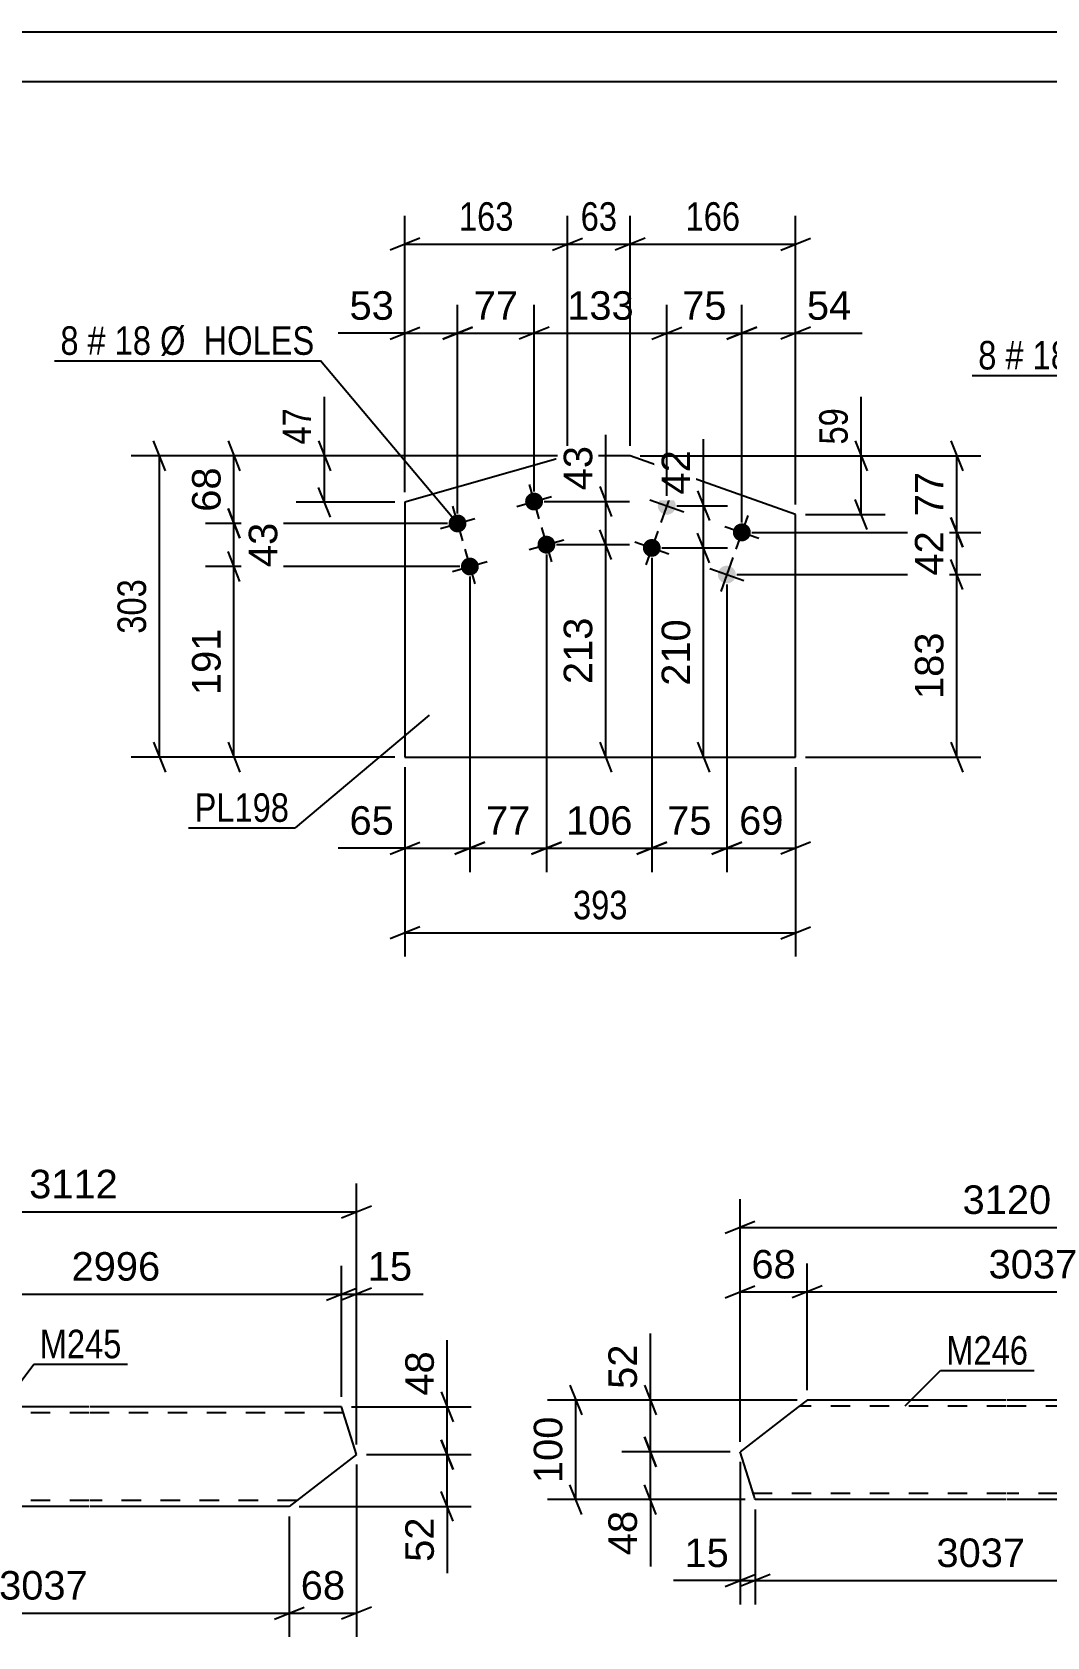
# Model space of a CAD drawing. Header units: millimetres. Extents: x 0 to 420, y 0 to 297.
# Drawn here: x 223.3 to 325.2, y 135.8 to 297 of the extents above; entities that cross this region are included whole.
import ezdxf

# ---------------------------------------------------------------- set-up
doc = ezdxf.new("R2010")
doc.units = ezdxf.units.MM
doc.linetypes.add('DXK_LINE_DOT2', pattern=[3.9198, 1.9599, -1.9599])
doc.styles.add('Arial', font='ARIAL.TTF', dxfattribs={"height": 0.2})
doc.styles.add('Arial Narrow', font='ARIALN.TTF', dxfattribs={"height": 0.2})

# ---------------------------------------------------------------- blocks, each defined once
blk = doc.blocks.new('Unknown-203774972-1113')
at = {"color": 5, "linetype": 'Continuous'}
for p, q in [((420, 297), (0, 297)), ((415, 292), (5, 292))]:
    blk.add_line(p, q, dxfattribs=at)
blk = doc.blocks.new('Part-203774972-2754 - 2738')
at = {"color": 2, "linetype": 'Continuous'}
for p, q in [((209, 158.94), (207.44, 157.74)), ((229, 158.94), (209, 158.94)), ((254.34, 158.94), (229.1, 158.94)), ((255.86, 154.14), (254.34, 158.94)), ((207.44, 157.74), (198.95, 151.2)), ((255.86, 154.14), (249.1, 148.94)), ((199.55, 149.29), (198.95, 151.2)), ((199.64, 149.03), (199.55, 149.29)), ((199.67, 148.94), (199.64, 149.03)), ((229, 148.94), (199.67, 148.94)), ((249.1, 148.94), (229.1, 148.94))]:
    blk.add_line(p, q, dxfattribs=at)
at = {"color": 7, "linetype": 'DXK_LINE_DOT2'}
for p, q in [((209, 158.94), (208.04, 158.2)), ((229, 158.34), (208.22, 158.34)), ((254.53, 158.34), (229.1, 158.34)), ((199.46, 149.58), (199.43, 149.68)), ((229, 149.54), (199.48, 149.54)), ((249.88, 149.54), (229.1, 149.54))]:
    blk.add_line(p, q, dxfattribs=at)
blk = doc.blocks.new('Bolt-203774972-8596 - 8590')
at = {"linetype": 'Continuous'}
for points in [[(287.88, 249.13, -1), (286.18, 249.74, -1)], [(295.42, 246.46, -1), (293.72, 247.06, -1)], [(286.37, 244.89, -1), (284.68, 245.5, -1)], [(293.91, 242.22, -1), (292.22, 242.82, -1)]]:
    blk.add_hatch(color=1, dxfattribs=at).paths.add_polyline_path(points)
at = {"color": 1, "linetype": 'Continuous'}
for p, q in [((285.33, 250.04), (288.73, 248.83)), ((287.63, 251.13), (286.43, 247.74)), ((295.17, 248.46), (293.97, 245.06)), ((286.13, 246.89), (284.92, 243.5)), ((292.87, 247.36), (296.27, 246.16)), ((283.83, 245.8), (287.22, 244.59)), ((293.67, 244.22), (292.46, 240.82)), ((291.37, 243.12), (294.76, 241.92))]:
    blk.add_line(p, q, dxfattribs=at)
blk = doc.blocks.new('Bolt-203774972-8601 - 8590')
at = {"linetype": 'Continuous'}
for points in [[(274.56, 250.1, -1), (272.83, 249.61, -1)], [(266.87, 247.9, -1), (265.14, 247.41, -1)], [(275.8, 245.77, -1), (274.07, 245.28, -1)], [(268.11, 243.58, -1), (266.38, 243.08, -1)]]:
    blk.add_hatch(color=1, dxfattribs=at).paths.add_polyline_path(points)
at = {"color": 1, "linetype": 'Continuous'}
for p, q in [((273.21, 251.58), (274.19, 248.12)), ((271.97, 249.36), (275.43, 250.35)), ((265.51, 249.39), (266.5, 245.92)), ((264.28, 247.16), (267.74, 248.15)), ((274.44, 247.26), (275.43, 243.8)), ((266.75, 245.06), (267.74, 241.6)), ((273.2, 245.03), (276.67, 246.02)), ((265.51, 242.83), (268.97, 243.82))]:
    blk.add_line(p, q, dxfattribs=at)
blk = doc.blocks.new('Part-203774972-8606 - 8590')
at = {"color": 2, "linetype": 'Continuous'}
for p, q in [((277.06, 254.45), (260.72, 249.78)), ((283.35, 254.45), (277.06, 254.45)), ((299.98, 248.56), (283.35, 254.45)), ((260.72, 249.78), (260.72, 224.18)), ((299.98, 224.18), (299.98, 248.56)), ((260.72, 224.18), (299.98, 224.18))]:
    blk.add_line(p, q, dxfattribs=at)
blk = doc.blocks.new('Part-203774972-2265 - 2249')
at = {"color": 2, "linetype": 'Continuous'}
for p, q in [((301.14, 159.62), (299.59, 158.42)), ((321.14, 159.62), (301.14, 159.62)), ((346.48, 159.62), (321.24, 159.62)), ((348, 154.82), (346.48, 159.62)), ((299.59, 158.42), (294.39, 154.41)), ((348, 154.82), (341.24, 149.62)), ((295.8, 149.97), (294.39, 154.41)), ((295.88, 149.71), (295.8, 149.97)), ((295.91, 149.62), (295.88, 149.71)), ((321.14, 149.62), (295.91, 149.62)), ((341.24, 149.62), (321.24, 149.62))]:
    blk.add_line(p, q, dxfattribs=at)
at = {"color": 7, "linetype": 'DXK_LINE_DOT2'}
for p, q in [((301.14, 159.62), (300.18, 158.88)), ((321.14, 159.02), (300.36, 159.02)), ((346.67, 159.02), (321.24, 159.02)), ((295.7, 150.26), (295.67, 150.36)), ((321.14, 150.22), (295.72, 150.22)), ((342.02, 150.22), (321.24, 150.22))]:
    blk.add_line(p, q, dxfattribs=at)
blk = doc.blocks.new('StraightDimension-203774972-2774 - 2738')
at = {"color": 7, "linetype": 'Continuous'}
for p, q in [((199.67, 147.94), (199.67, 135.83)), ((249.1, 147.94), (249.1, 135.83)), ((201.17, 138.83), (198.17, 137.63)), ((247.6, 137.63), (250.6, 138.83)), ((199.67, 138.23), (249.1, 138.23))]:
    blk.add_line(p, q, dxfattribs=at)
at = {"color": 0}
blk.add_wipeout([(229.43, 138.98), (229.43, 143.18), (219.34, 143.18), (219.34, 138.98)], dxfattribs=at)
at = {"color": 3, "style": 'Arial'}
blk.add_text('3037', height=2.865, dxfattribs=at).set_placement((219.94, 139.58))
blk = doc.blocks.new('StraightDimension-203774972-2757 - 2738')
at = {"color": 7, "linetype": 'Continuous'}
for p, q in [((255.86, 153.14), (255.86, 135.83)), ((249.1, 147.94), (249.1, 135.83)), ((247.6, 137.63), (250.6, 138.83)), ((257.36, 138.83), (254.36, 137.63)), ((249.1, 138.23), (255.86, 138.23))]:
    blk.add_line(p, q, dxfattribs=at)
at = {"color": 0}
blk.add_wipeout([(255.3, 138.98), (255.3, 143.18), (249.65, 143.18), (249.65, 138.98)], dxfattribs=at)
at = {"color": 3, "style": 'Arial'}
blk.add_text('68', height=2.865, dxfattribs=at).set_placement((250.25, 139.58))
blk = doc.blocks.new('StraightDimension-203774972-2816 - 2738')
at = {"color": 7, "linetype": 'Continuous'}
for p, q in [((198.95, 152.2), (198.95, 181.38)), ((255.86, 155.14), (255.86, 181.38)), ((200.45, 179.13), (197.45, 177.93)), ((254.36, 177.93), (257.36, 179.13)), ((198.95, 178.53), (255.86, 178.53))]:
    blk.add_line(p, q, dxfattribs=at)
at = {"color": 0}
blk.add_wipeout([(232.45, 179.28), (232.45, 183.48), (222.36, 183.48), (222.36, 179.28)], dxfattribs=at)
at = {"color": 3, "style": 'Arial'}
blk.add_text('3112', height=2.865, dxfattribs=at).set_placement((222.96, 179.88))
blk = doc.blocks.new('StraightDimension-203774972-2827 - 2738')
at = {"color": 7, "linetype": 'Continuous'}
for p, q in [((254.34, 159.94), (254.34, 173.11)), ((255.86, 155.14), (255.86, 173.11)), ((252.84, 169.66), (255.84, 170.86)), ((257.36, 170.86), (254.36, 169.66)), ((254.34, 170.26), (255.86, 170.26))]:
    blk.add_line(p, q, dxfattribs=at)
at = {"color": 0}
blk.add_wipeout([(262.03, 171.01), (262.03, 175.21), (256.38, 175.21), (256.38, 171.01)], dxfattribs=at)
at = {"color": 7, "linetype": 'Continuous'}
blk.add_line((255.86, 170.26), (262.55, 170.26), dxfattribs=at)
blk.add_line((255.86, 170.26), (262.55, 170.26), dxfattribs=at)
at = {"color": 3, "style": 'Arial'}
blk.add_text('15', height=2.865, dxfattribs=at).set_placement((256.98, 171.61))
blk = doc.blocks.new('StraightDimension-203774972-2844 - 2738')
at = {"color": 7, "linetype": 'Continuous'}
for p, q in [((209, 159.94), (209, 173.11)), ((254.34, 159.94), (254.34, 173.11)), ((210.5, 170.86), (207.5, 169.66)), ((252.84, 169.66), (255.84, 170.86)), ((209, 170.26), (254.34, 170.26))]:
    blk.add_line(p, q, dxfattribs=at)
at = {"color": 0}
blk.add_wipeout([(236.72, 171.01), (236.72, 175.21), (226.62, 175.21), (226.62, 171.01)], dxfattribs=at)
at = {"color": 3, "style": 'Arial'}
blk.add_text('2996', height=2.865, dxfattribs=at).set_placement((227.22, 171.61))
blk = doc.blocks.new('StraightDimension-203774972-2886 - 2738')
at = {"color": 7, "linetype": 'Continuous'}
for p, q in [((264.37, 160.44), (265.57, 157.44)), ((255.34, 158.94), (267.37, 158.94)), ((264.97, 154.14), (264.97, 158.94)), ((265.57, 152.64), (264.37, 155.64)), ((256.86, 154.14), (267.37, 154.14))]:
    blk.add_line(p, q, dxfattribs=at)
at = {"color": 0}
blk.add_wipeout([(264.22, 165.11), (260.02, 165.11), (260.02, 159.46), (264.22, 159.46)], dxfattribs=at)
at = {"color": 7, "linetype": 'Continuous'}
blk.add_line((264.97, 158.94), (264.97, 165.63), dxfattribs=at)
blk.add_line((264.97, 158.94), (264.97, 165.63), dxfattribs=at)
at = {"color": 3, "style": 'Arial'}
blk.add_text('48', height=2.865, rotation=90.0002, dxfattribs=at).set_placement((263.62, 160.06))
blk = doc.blocks.new('StraightDimension-203774972-2910 - 2738')
at = {"color": 7, "linetype": 'Continuous'}
for p, q in [((264.37, 155.64), (265.57, 152.64)), ((256.86, 154.14), (267.37, 154.14)), ((264.97, 148.94), (264.97, 154.14)), ((265.57, 147.44), (264.37, 150.44)), ((250.1, 148.94), (267.37, 148.94))]:
    blk.add_line(p, q, dxfattribs=at)
at = {"color": 0}
blk.add_wipeout([(264.22, 148.41), (260.02, 148.41), (260.02, 142.77), (264.22, 142.77)], dxfattribs=at)
at = {"color": 7, "linetype": 'Continuous'}
blk.add_line((264.97, 148.94), (264.97, 142.24), dxfattribs=at)
blk.add_line((264.97, 148.94), (264.97, 142.24), dxfattribs=at)
at = {"color": 3, "style": 'Arial'}
blk.add_text('52', height=2.865, rotation=90.0002, dxfattribs=at).set_placement((263.62, 143.37))
blk = doc.blocks.new('StraightDimension-203774972-8776 - 8590')
at = {"color": 7, "linetype": 'Continuous'}
for p, q in [((267.24, 242.33), (267.24, 212.64)), ((260.72, 223.18), (260.72, 212.64)), ((259.22, 214.44), (262.22, 215.64)), ((260.72, 215.04), (267.24, 215.04)), ((268.74, 215.64), (265.74, 214.44))]:
    blk.add_line(p, q, dxfattribs=at)
at = {"color": 0}
blk.add_wipeout([(260.19, 215.79), (260.19, 219.99), (254.55, 219.99), (254.55, 215.79)], dxfattribs=at)
at = {"color": 7, "linetype": 'Continuous'}
blk.add_line((260.72, 215.04), (254.02, 215.04), dxfattribs=at)
blk.add_line((260.72, 215.04), (254.02, 215.04), dxfattribs=at)
at = {"color": 3, "style": 'Arial'}
blk.add_text('65', height=2.865, dxfattribs=at).set_placement((255.15, 216.39))
blk = doc.blocks.new('StraightDimension-203774972-8799 - 8590')
at = {"color": 7, "linetype": 'Continuous'}
for p, q in [((252.04, 255.95), (253.24, 252.95)), ((276.06, 254.45), (249.79, 254.45)), ((252.64, 249.78), (252.64, 254.45)), ((253.24, 248.28), (252.04, 251.28)), ((259.72, 249.78), (249.79, 249.78))]:
    blk.add_line(p, q, dxfattribs=at)
at = {"color": 0}
blk.add_wipeout([(251.89, 259.84), (247.69, 259.84), (247.69, 254.98), (251.89, 254.98)], dxfattribs=at)
at = {"color": 7, "linetype": 'Continuous'}
blk.add_line((252.64, 254.45), (252.64, 260.36), dxfattribs=at)
blk.add_line((252.64, 254.45), (252.64, 260.36), dxfattribs=at)
at = {"color": 3, "style": 'Arial Narrow'}
blk.add_text('47', height=2.863, rotation=90.0002, dxfattribs=at).set_placement((251.29, 255.58))
blk = doc.blocks.new('StraightDimension-203774972-8670 - 8590')
at = {"color": 7, "linetype": 'Continuous'}
for p, q in [((242.94, 255.95), (244.14, 252.95)), ((276.06, 254.45), (240.69, 254.45)), ((243.54, 247.66), (243.54, 254.45)), ((244.14, 246.16), (242.94, 249.16)), ((265.01, 247.66), (240.69, 247.66))]:
    blk.add_line(p, q, dxfattribs=at)
at = {"color": 0}
blk.add_wipeout([(242.79, 253.88), (238.59, 253.88), (238.59, 248.23), (242.79, 248.23)], dxfattribs=at)
at = {"color": 3, "style": 'Arial'}
blk.add_text('68', height=2.865, rotation=90.0002, dxfattribs=at).set_placement((242.19, 248.83))
blk = doc.blocks.new('StraightDimension-203774972-8632 - 8590')
at = {"color": 7, "linetype": 'Continuous'}
for p, q in [((281.49, 244.03), (280.29, 247.03)), ((275.94, 245.53), (283.29, 245.53)), ((280.89, 224.18), (280.89, 245.53)), ((280.29, 225.68), (281.49, 222.68)), ((275.94, 224.18), (283.29, 224.18))]:
    blk.add_line(p, q, dxfattribs=at)
at = {"color": 0}
blk.add_wipeout([(280.14, 238.79), (275.94, 238.79), (275.94, 230.92), (280.14, 230.92)], dxfattribs=at)
at = {"color": 3, "style": 'Arial'}
blk.add_text('213', height=2.865, rotation=90.0002, dxfattribs=at).set_placement((279.54, 231.52))
blk = doc.blocks.new('StraightDimension-203774972-8753 - 8590')
at = {"color": 7, "linetype": 'Continuous'}
for p, q in [((315.58, 255.95), (316.78, 252.95)), ((284.35, 254.45), (318.58, 254.45)), ((316.18, 246.76), (316.18, 254.45)), ((316.78, 245.26), (315.58, 248.26)), ((295.57, 246.76), (318.58, 246.76))]:
    blk.add_line(p, q, dxfattribs=at)
at = {"color": 0}
blk.add_wipeout([(315.43, 253.43), (311.23, 253.43), (311.23, 247.78), (315.43, 247.78)], dxfattribs=at)
at = {"color": 3, "style": 'Arial'}
blk.add_text('77', height=2.865, rotation=90.0002, dxfattribs=at).set_placement((314.83, 248.38))
blk = doc.blocks.new('StraightDimension-203774972-8608 - 8590')
at = {"color": 7, "linetype": 'Continuous'}
for p, q in [((291.33, 243.69), (290.13, 246.69)), ((286.53, 245.19), (293.13, 245.19)), ((290.73, 224.18), (290.73, 245.19)), ((290.13, 225.68), (291.33, 222.68)), ((287.99, 224.18), (293.13, 224.18))]:
    blk.add_line(p, q, dxfattribs=at)
at = {"color": 0}
blk.add_wipeout([(289.98, 238.62), (285.78, 238.62), (285.78, 230.75), (289.98, 230.75)], dxfattribs=at)
at = {"color": 3, "style": 'Arial'}
blk.add_text('210', height=2.865, rotation=90.0002, dxfattribs=at).set_placement((289.38, 231.35))
blk = doc.blocks.new('StraightDimension-203774972-8621 - 8590')
at = {"color": 7, "linetype": 'Continuous'}
for p, q in [((290.13, 250.94), (291.33, 247.94)), ((288.03, 249.44), (293.13, 249.44)), ((290.73, 245.19), (290.73, 249.44)), ((291.33, 243.69), (290.13, 246.69)), ((286.53, 245.19), (293.13, 245.19))]:
    blk.add_line(p, q, dxfattribs=at)
at = {"color": 0}
blk.add_wipeout([(289.98, 255.61), (285.78, 255.61), (285.78, 249.96), (289.98, 249.96)], dxfattribs=at)
at = {"color": 7, "linetype": 'Continuous'}
blk.add_line((290.73, 249.44), (290.73, 256.13), dxfattribs=at)
blk.add_line((290.73, 249.44), (290.73, 256.13), dxfattribs=at)
at = {"color": 3, "style": 'Arial'}
blk.add_text('42', height=2.865, rotation=90.0002, dxfattribs=at).set_placement((289.38, 250.56))
blk = doc.blocks.new('StraightDimension-203774972-8645 - 8590')
at = {"color": 7, "linetype": 'Continuous'}
for p, q in [((274.7, 249.85), (283.29, 249.85)), ((280.29, 251.35), (281.49, 248.35)), ((280.89, 245.53), (280.89, 249.85)), ((281.49, 244.03), (280.29, 247.03)), ((275.94, 245.53), (283.29, 245.53))]:
    blk.add_line(p, q, dxfattribs=at)
at = {"color": 0}
blk.add_wipeout([(280.14, 256.03), (275.94, 256.03), (275.94, 250.38), (280.14, 250.38)], dxfattribs=at)
at = {"color": 7, "linetype": 'Continuous'}
blk.add_line((280.89, 249.85), (280.89, 256.55), dxfattribs=at)
blk.add_line((280.89, 249.85), (280.89, 256.55), dxfattribs=at)
at = {"color": 3, "style": 'Arial'}
blk.add_text('43', height=2.865, rotation=90.0002, dxfattribs=at).set_placement((279.54, 250.98))
blk = doc.blocks.new('StraightDimension-203774972-8656 - 8590')
at = {"color": 7, "linetype": 'Continuous'}
for p, q in [((244.14, 241.83), (242.94, 244.83)), ((266.24, 243.33), (240.69, 243.33)), ((243.54, 224.18), (243.54, 243.33)), ((242.94, 225.68), (244.14, 222.68)), ((259.72, 224.18), (240.69, 224.18))]:
    blk.add_line(p, q, dxfattribs=at)
at = {"color": 0}
blk.add_wipeout([(242.79, 237.69), (238.59, 237.69), (238.59, 229.82), (242.79, 229.82)], dxfattribs=at)
at = {"color": 3, "style": 'Arial'}
blk.add_text('191', height=2.865, rotation=90.0002, dxfattribs=at).set_placement((242.19, 230.42))
blk = doc.blocks.new('StraightDimension-203774972-8662 - 8590')
at = {"color": 7, "linetype": 'Continuous'}
for p, q in [((242.94, 249.16), (244.14, 246.16)), ((265.01, 247.66), (241.14, 247.66)), ((243.54, 243.33), (243.54, 247.66)), ((244.14, 241.83), (242.94, 244.83)), ((266.24, 243.33), (241.14, 243.33))]:
    blk.add_line(p, q, dxfattribs=at)
at = {"color": 0}
blk.add_wipeout([(248.49, 248.32), (244.29, 248.32), (244.29, 242.67), (248.49, 242.67)], dxfattribs=at)
at = {"color": 3, "style": 'Arial'}
blk.add_text('43', height=2.865, rotation=90.0002, dxfattribs=at).set_placement((247.89, 243.27))
blk = doc.blocks.new('StraightDimension-203774972-8679 - 8590')
at = {"color": 7, "linetype": 'Continuous'}
for p, q in [((260.72, 250.78), (260.72, 269.61)), ((266.01, 248.66), (266.01, 269.61)), ((259.22, 266.16), (262.22, 267.36)), ((260.72, 266.76), (266.01, 266.76)), ((267.51, 267.36), (264.51, 266.16))]:
    blk.add_line(p, q, dxfattribs=at)
at = {"color": 0}
blk.add_wipeout([(260.19, 267.51), (260.19, 271.71), (254.55, 271.71), (254.55, 267.51)], dxfattribs=at)
at = {"color": 7, "linetype": 'Continuous'}
blk.add_line((260.72, 266.76), (254.02, 266.76), dxfattribs=at)
blk.add_line((260.72, 266.76), (254.02, 266.76), dxfattribs=at)
at = {"color": 3, "style": 'Arial'}
blk.add_text('53', height=2.865, dxfattribs=at).set_placement((255.15, 268.11))
blk = doc.blocks.new('StraightDimension-203774972-8689 - 8590')
at = {"color": 7, "linetype": 'Continuous'}
for p, q in [((266.01, 248.66), (266.01, 269.61)), ((273.7, 250.85), (273.7, 269.61)), ((264.51, 266.16), (267.51, 267.36)), ((266.01, 266.76), (273.7, 266.76)), ((275.2, 267.36), (272.2, 266.16))]:
    blk.add_line(p, q, dxfattribs=at)
at = {"color": 0}
blk.add_wipeout([(272.68, 267.51), (272.68, 271.71), (267.03, 271.71), (267.03, 267.51)], dxfattribs=at)
at = {"color": 3, "style": 'Arial'}
blk.add_text('77', height=2.865, dxfattribs=at).set_placement((267.63, 268.11))
blk = doc.blocks.new('StraightDimension-203774972-8699 - 8590')
at = {"color": 7, "linetype": 'Continuous'}
for p, q in [((273.7, 250.85), (273.7, 269.61)), ((287.03, 250.44), (287.03, 269.61)), ((275.2, 267.36), (272.2, 266.16)), ((273.7, 266.76), (287.03, 266.76)), ((285.53, 266.16), (288.53, 267.36))]:
    blk.add_line(p, q, dxfattribs=at)
at = {"color": 0}
blk.add_wipeout([(284.3, 267.51), (284.3, 271.71), (276.43, 271.71), (276.43, 267.51)], dxfattribs=at)
at = {"color": 3, "style": 'Arial'}
blk.add_text('133', height=2.865, dxfattribs=at).set_placement((277.03, 268.11))
blk = doc.blocks.new('StraightDimension-203774972-8709 - 8590')
at = {"color": 7, "linetype": 'Continuous'}
for p, q in [((287.03, 250.44), (287.03, 269.61)), ((294.57, 247.76), (294.57, 269.61)), ((285.53, 266.16), (288.53, 267.36)), ((287.03, 266.76), (294.57, 266.76)), ((296.07, 267.36), (293.07, 266.16))]:
    blk.add_line(p, q, dxfattribs=at)
at = {"color": 0}
blk.add_wipeout([(293.62, 267.51), (293.62, 271.71), (287.98, 271.71), (287.98, 267.51)], dxfattribs=at)
at = {"color": 3, "style": 'Arial'}
blk.add_text('75', height=2.865, dxfattribs=at).set_placement((288.58, 268.11))
blk = doc.blocks.new('StraightDimension-203774972-8719 - 8590')
at = {"color": 7, "linetype": 'Continuous'}
for p, q in [((294.57, 247.76), (294.57, 269.61)), ((299.98, 249.56), (299.98, 269.61)), ((293.07, 266.16), (296.07, 267.36)), ((294.57, 266.76), (299.98, 266.76)), ((301.48, 267.36), (298.48, 266.16))]:
    blk.add_line(p, q, dxfattribs=at)
at = {"color": 0}
blk.add_wipeout([(306.15, 267.51), (306.15, 271.71), (300.51, 271.71), (300.51, 267.51)], dxfattribs=at)
at = {"color": 7, "linetype": 'Continuous'}
blk.add_line((299.98, 266.76), (306.68, 266.76), dxfattribs=at)
blk.add_line((299.98, 266.76), (306.68, 266.76), dxfattribs=at)
at = {"color": 3, "style": 'Arial'}
blk.add_text('54', height=2.865, dxfattribs=at).set_placement((301.11, 268.11))
blk = doc.blocks.new('StraightDimension-203774972-8730 - 8590')
at = {"color": 7, "linetype": 'Continuous'}
for p, q in [((305.96, 255.95), (307.16, 252.95)), ((284.35, 254.45), (308.96, 254.45)), ((306.56, 248.56), (306.56, 254.45)), ((307.16, 247.06), (305.96, 250.06)), ((300.98, 248.56), (308.96, 248.56))]:
    blk.add_line(p, q, dxfattribs=at)
at = {"color": 0}
blk.add_wipeout([(305.81, 259.84), (301.61, 259.84), (301.61, 254.98), (305.81, 254.98)], dxfattribs=at)
at = {"color": 7, "linetype": 'Continuous'}
blk.add_line((306.56, 254.45), (306.56, 260.36), dxfattribs=at)
blk.add_line((306.56, 254.45), (306.56, 260.36), dxfattribs=at)
at = {"color": 3, "style": 'Arial Narrow'}
blk.add_text('59', height=2.863, rotation=90.0002, dxfattribs=at).set_placement((305.21, 255.58))
blk = doc.blocks.new('StraightDimension-203774972-8739 - 8590')
at = {"color": 7, "linetype": 'Continuous'}
for p, q in [((316.78, 241.02), (315.58, 244.02)), ((294.07, 242.52), (318.58, 242.52)), ((316.18, 224.18), (316.18, 242.52)), ((315.58, 225.68), (316.78, 222.68)), ((300.98, 224.18), (318.58, 224.18))]:
    blk.add_line(p, q, dxfattribs=at)
at = {"color": 0}
blk.add_wipeout([(315.43, 237.29), (311.23, 237.29), (311.23, 229.42), (315.43, 229.42)], dxfattribs=at)
at = {"color": 3, "style": 'Arial'}
blk.add_text('183', height=2.865, rotation=90.0002, dxfattribs=at).set_placement((314.83, 230.02))
blk = doc.blocks.new('StraightDimension-203774972-8745 - 8590')
at = {"color": 7, "linetype": 'Continuous'}
for p, q in [((315.58, 248.26), (316.78, 245.26)), ((295.57, 246.76), (318.58, 246.76)), ((316.18, 242.52), (316.18, 246.76)), ((316.78, 241.02), (315.58, 244.02)), ((294.07, 242.52), (318.58, 242.52))]:
    blk.add_line(p, q, dxfattribs=at)
at = {"color": 0}
blk.add_wipeout([(315.43, 247.46), (311.23, 247.46), (311.23, 241.82), (315.43, 241.82)], dxfattribs=at)
at = {"color": 3, "style": 'Arial'}
blk.add_text('42', height=2.865, rotation=90.0002, dxfattribs=at).set_placement((314.83, 242.42))
blk = doc.blocks.new('StraightDimension-203774972-8762 - 8590')
at = {"color": 7, "linetype": 'Continuous'}
for p, q in [((285.53, 244.19), (285.53, 212.64)), ((293.07, 241.52), (293.07, 212.64)), ((284.03, 214.44), (287.03, 215.64)), ((285.53, 215.04), (293.07, 215.04)), ((294.57, 215.64), (291.57, 214.44))]:
    blk.add_line(p, q, dxfattribs=at)
at = {"color": 0}
blk.add_wipeout([(292.12, 215.79), (292.12, 219.99), (286.47, 219.99), (286.47, 215.79)], dxfattribs=at)
at = {"color": 3, "style": 'Arial'}
blk.add_text('75', height=2.865, dxfattribs=at).set_placement((287.07, 216.39))
blk = doc.blocks.new('StraightDimension-203774972-8770 - 8590')
at = {"color": 7, "linetype": 'Continuous'}
for p, q in [((293.07, 241.52), (293.07, 212.64)), ((299.98, 223.18), (299.98, 212.64)), ((291.57, 214.44), (294.57, 215.64)), ((293.07, 215.04), (299.98, 215.04)), ((301.48, 215.64), (298.48, 214.44))]:
    blk.add_line(p, q, dxfattribs=at)
at = {"color": 0}
blk.add_wipeout([(299.35, 215.79), (299.35, 219.99), (293.7, 219.99), (293.7, 215.79)], dxfattribs=at)
at = {"color": 3, "style": 'Arial'}
blk.add_text('69', height=2.865, dxfattribs=at).set_placement((294.3, 216.39))
blk = doc.blocks.new('StraightDimension-203774972-8846 - 8590')
at = {"color": 7, "linetype": 'Continuous'}
for p, q in [((260.72, 223.18), (260.72, 204.15)), ((299.98, 223.18), (299.98, 204.15)), ((262.22, 207.15), (259.22, 205.95)), ((260.72, 206.55), (299.98, 206.55)), ((298.48, 205.95), (301.48, 207.15))]:
    blk.add_line(p, q, dxfattribs=at)
at = {"color": 0}
blk.add_wipeout([(283.69, 207.3), (283.69, 211.5), (277.01, 211.5), (277.01, 207.3)], dxfattribs=at)
at = {"color": 3, "style": 'Arial Narrow'}
blk.add_text('393', height=2.863, dxfattribs=at).set_placement((277.61, 207.9))
blk = doc.blocks.new('StraightDimension-203774972-8782 - 8590')
at = {"color": 7, "linetype": 'Continuous'}
for p, q in [((274.94, 244.53), (274.94, 212.64)), ((267.24, 242.33), (267.24, 212.64)), ((265.74, 214.44), (268.74, 215.64)), ((267.24, 215.04), (274.94, 215.04)), ((276.44, 215.64), (273.44, 214.44))]:
    blk.add_line(p, q, dxfattribs=at)
at = {"color": 0}
blk.add_wipeout([(273.91, 215.79), (273.91, 219.99), (268.27, 219.99), (268.27, 215.79)], dxfattribs=at)
at = {"color": 3, "style": 'Arial'}
blk.add_text('77', height=2.865, dxfattribs=at).set_placement((268.87, 216.39))
blk = doc.blocks.new('StraightDimension-203774972-8790 - 8590')
at = {"color": 7, "linetype": 'Continuous'}
for p, q in [((274.94, 244.53), (274.94, 212.64)), ((285.53, 244.19), (285.53, 212.64)), ((273.44, 214.44), (276.44, 215.64)), ((274.94, 215.04), (285.53, 215.04)), ((287.03, 215.64), (284.03, 214.44))]:
    blk.add_line(p, q, dxfattribs=at)
at = {"color": 0}
blk.add_wipeout([(284.17, 215.79), (284.17, 219.99), (276.3, 219.99), (276.3, 215.79)], dxfattribs=at)
at = {"color": 3, "style": 'Arial'}
blk.add_text('106', height=2.865, dxfattribs=at).set_placement((276.9, 216.39))
blk = doc.blocks.new('StraightDimension-203774972-8808 - 8590')
at = {"color": 7, "linetype": 'Continuous'}
for p, q in [((283.35, 255.45), (283.35, 278.55)), ((299.98, 249.56), (299.98, 278.55)), ((284.85, 276.3), (281.85, 275.1)), ((283.35, 275.7), (299.98, 275.7)), ((298.48, 275.1), (301.48, 276.3))]:
    blk.add_line(p, q, dxfattribs=at)
at = {"color": 0}
blk.add_wipeout([(295.01, 276.45), (295.01, 280.65), (288.32, 280.65), (288.32, 276.45)], dxfattribs=at)
at = {"color": 3, "style": 'Arial Narrow'}
blk.add_text('166', height=2.863, dxfattribs=at).set_placement((288.92, 277.05))
blk = doc.blocks.new('StraightDimension-203774972-8818 - 8590')
at = {"color": 7, "linetype": 'Continuous'}
for p, q in [((277.06, 255.45), (277.06, 278.55)), ((283.35, 255.45), (283.35, 278.55)), ((275.56, 275.1), (278.56, 276.3)), ((277.06, 275.7), (283.35, 275.7)), ((284.85, 276.3), (281.85, 275.1))]:
    blk.add_line(p, q, dxfattribs=at)
at = {"color": 0}
blk.add_wipeout([(282.64, 276.45), (282.64, 280.65), (277.78, 280.65), (277.78, 276.45)], dxfattribs=at)
at = {"color": 3, "style": 'Arial Narrow'}
blk.add_text('63', height=2.863, dxfattribs=at).set_placement((278.38, 277.05))
blk = doc.blocks.new('StraightDimension-203774972-8828 - 8590')
at = {"color": 7, "linetype": 'Continuous'}
for p, q in [((260.72, 250.78), (260.72, 278.55)), ((277.06, 255.45), (277.06, 278.55)), ((262.22, 276.3), (259.22, 275.1)), ((260.72, 275.7), (277.06, 275.7)), ((275.56, 275.1), (278.56, 276.3))]:
    blk.add_line(p, q, dxfattribs=at)
at = {"color": 0}
blk.add_wipeout([(272.23, 276.45), (272.23, 280.65), (265.55, 280.65), (265.55, 276.45)], dxfattribs=at)
at = {"color": 3, "style": 'Arial Narrow'}
blk.add_text('163', height=2.863, dxfattribs=at).set_placement((266.15, 277.05))
blk = doc.blocks.new('StraightDimension-203774972-8839 - 8590')
at = {"color": 7, "linetype": 'Continuous'}
for p, q in [((236.65, 252.95), (235.45, 255.95)), ((276.06, 254.45), (233.2, 254.45)), ((236.05, 224.18), (236.05, 254.45)), ((235.45, 225.68), (236.65, 222.68)), ((259.72, 224.18), (233.2, 224.18))]:
    blk.add_line(p, q, dxfattribs=at)
at = {"color": 0}
blk.add_wipeout([(235.3, 242.66), (231.1, 242.66), (231.1, 235.98), (235.3, 235.98)], dxfattribs=at)
at = {"color": 3, "style": 'Arial Narrow'}
blk.add_text('303', height=2.863, rotation=90.0002, dxfattribs=at).set_placement((234.7, 236.58))
blk = doc.blocks.new('StraightDimension-203774972-2381 - 2249')
at = {"color": 7, "linetype": 'Continuous'}
for p, q in [((300.14, 159.62), (275.03, 159.62)), ((277.28, 161.12), (278.48, 158.12)), ((277.88, 149.62), (277.88, 159.62)), ((278.48, 148.12), (277.28, 151.12)), ((294.91, 149.62), (275.03, 149.62))]:
    blk.add_line(p, q, dxfattribs=at)
at = {"color": 0}
blk.add_wipeout([(277.13, 158.55), (272.93, 158.55), (272.93, 150.68), (277.13, 150.68)], dxfattribs=at)
at = {"color": 3, "style": 'Arial'}
blk.add_text('100', height=2.865, rotation=90.0002, dxfattribs=at).set_placement((276.53, 151.28))
blk = doc.blocks.new('StraightDimension-203774972-2286 - 2249')
at = {"color": 7, "linetype": 'Continuous'}
for p, q in [((295.91, 148.62), (295.91, 139.1)), ((341.24, 148.62), (341.24, 139.1)), ((297.41, 142.1), (294.41, 140.9)), ((339.74, 140.9), (342.74, 142.1)), ((295.91, 141.5), (341.24, 141.5))]:
    blk.add_line(p, q, dxfattribs=at)
at = {"color": 0}
blk.add_wipeout([(323.62, 142.25), (323.62, 146.45), (313.53, 146.45), (313.53, 142.25)], dxfattribs=at)
at = {"color": 3, "style": 'Arial'}
blk.add_text('3037', height=2.865, dxfattribs=at).set_placement((314.13, 142.85))
blk = doc.blocks.new('StraightDimension-203774972-2313 - 2249')
at = {"color": 7, "linetype": 'Continuous'}
for p, q in [((294.39, 153.41), (294.39, 139.1)), ((295.91, 148.62), (295.91, 139.1)), ((292.89, 140.9), (295.89, 142.1)), ((297.41, 142.1), (294.41, 140.9)), ((294.39, 141.5), (295.91, 141.5))]:
    blk.add_line(p, q, dxfattribs=at)
at = {"color": 0}
blk.add_wipeout([(293.86, 142.25), (293.86, 146.45), (288.21, 146.45), (288.21, 142.25)], dxfattribs=at)
at = {"color": 7, "linetype": 'Continuous'}
blk.add_line((294.39, 141.5), (287.69, 141.5), dxfattribs=at)
blk.add_line((294.39, 141.5), (287.69, 141.5), dxfattribs=at)
at = {"color": 3, "style": 'Arial'}
blk.add_text('15', height=2.865, dxfattribs=at).set_placement((288.81, 142.85))
blk = doc.blocks.new('StraightDimension-203774972-2414 - 2249')
at = {"color": 7, "linetype": 'Continuous'}
for p, q in [((284.78, 155.91), (285.98, 152.91)), ((293.39, 154.41), (282.53, 154.41)), ((285.38, 149.62), (285.38, 154.41)), ((285.98, 148.12), (284.78, 151.12)), ((294.91, 149.62), (282.53, 149.62))]:
    blk.add_line(p, q, dxfattribs=at)
at = {"color": 0}
blk.add_wipeout([(284.63, 149.09), (280.43, 149.09), (280.43, 143.44), (284.63, 143.44)], dxfattribs=at)
at = {"color": 7, "linetype": 'Continuous'}
blk.add_line((285.38, 149.62), (285.38, 142.92), dxfattribs=at)
blk.add_line((285.38, 149.62), (285.38, 142.92), dxfattribs=at)
at = {"color": 3, "style": 'Arial'}
blk.add_text('48', height=2.865, rotation=90.0002, dxfattribs=at).set_placement((284.03, 144.04))
blk = doc.blocks.new('StraightDimension-203774972-2438 - 2249')
at = {"color": 7, "linetype": 'Continuous'}
for p, q in [((300.14, 159.62), (282.53, 159.62)), ((284.78, 161.12), (285.98, 158.12)), ((285.38, 154.41), (285.38, 159.62)), ((285.98, 152.91), (284.78, 155.91)), ((293.39, 154.41), (282.53, 154.41))]:
    blk.add_line(p, q, dxfattribs=at)
at = {"color": 0}
blk.add_wipeout([(284.63, 165.79), (280.43, 165.79), (280.43, 160.14), (284.63, 160.14)], dxfattribs=at)
at = {"color": 7, "linetype": 'Continuous'}
blk.add_line((285.38, 159.62), (285.38, 166.31), dxfattribs=at)
blk.add_line((285.38, 159.62), (285.38, 166.31), dxfattribs=at)
at = {"color": 3, "style": 'Arial'}
blk.add_text('52', height=2.865, rotation=90.0002, dxfattribs=at).set_placement((284.03, 160.74))
blk = doc.blocks.new('StraightDimension-203774972-2463 - 2249')
at = {"color": 7, "linetype": 'Continuous'}
for p, q in [((294.39, 155.41), (294.39, 173.33)), ((301.14, 160.62), (301.14, 173.33)), ((292.89, 169.88), (295.89, 171.08)), ((302.64, 171.08), (299.64, 169.88)), ((294.39, 170.48), (301.14, 170.48))]:
    blk.add_line(p, q, dxfattribs=at)
at = {"color": 0}
blk.add_wipeout([(300.59, 171.23), (300.59, 175.43), (294.94, 175.43), (294.94, 171.23)], dxfattribs=at)
at = {"color": 3, "style": 'Arial'}
blk.add_text('68', height=2.865, dxfattribs=at).set_placement((295.54, 171.83))
blk = doc.blocks.new('StraightDimension-203774972-2480 - 2249')
at = {"color": 7, "linetype": 'Continuous'}
for p, q in [((301.14, 160.62), (301.14, 173.33)), ((346.48, 160.62), (346.48, 173.33)), ((302.64, 171.08), (299.64, 169.88)), ((344.98, 169.88), (347.98, 171.08)), ((301.14, 170.48), (346.48, 170.48))]:
    blk.add_line(p, q, dxfattribs=at)
at = {"color": 0}
blk.add_wipeout([(328.86, 171.23), (328.86, 175.43), (318.77, 175.43), (318.77, 171.23)], dxfattribs=at)
at = {"color": 3, "style": 'Arial'}
blk.add_text('3037', height=2.865, dxfattribs=at).set_placement((319.37, 171.83))
blk = doc.blocks.new('StraightDimension-203774972-2522 - 2249')
at = {"color": 7, "linetype": 'Continuous'}
for p, q in [((294.39, 155.41), (294.39, 179.81)), ((348, 155.82), (348, 179.81)), ((295.89, 177.56), (292.89, 176.36)), ((346.5, 176.36), (349.5, 177.56)), ((294.39, 176.96), (348, 176.96))]:
    blk.add_line(p, q, dxfattribs=at)
at = {"color": 0}
blk.add_wipeout([(326.24, 177.71), (326.24, 181.91), (316.15, 181.91), (316.15, 177.71)], dxfattribs=at)
at = {"color": 3, "style": 'Arial'}
blk.add_text('3120', height=2.865, dxfattribs=at).set_placement((316.75, 178.31))
blk = doc.blocks.new('Mark-203774972-2750 - 2738')
at = {"color": 0}
blk.add_wipeout([(232.25, 163.82), (232.25, 166.82), (224.02, 166.82), (224.02, 163.82)], dxfattribs=at)
blk.add_wipeout([(232.25, 163.82), (232.25, 166.82), (224.02, 166.82), (224.02, 163.82)], dxfattribs=at)
at = {"color": 30, "linetype": 'Continuous'}
for p, q in [((218.29, 156.4), (223.42, 163.22)), ((223.42, 163.22), (232.85, 163.22))]:
    blk.add_line(p, q, dxfattribs=at)
at = {"color": 3, "style": 'Arial Narrow'}
blk.add_text('M245', height=2.863, dxfattribs=at).set_placement((224.02, 163.82))
blk = doc.blocks.new('Mark-203774972-8602 - 8590')
at = {"color": 0}
blk.add_wipeout([(249.09, 217.69), (249.09, 220.69), (239.58, 220.69), (239.58, 217.69)], dxfattribs=at)
blk.add_wipeout([(249.09, 217.69), (249.09, 220.69), (239.58, 220.69), (239.58, 217.69)], dxfattribs=at)
at = {"color": 30, "linetype": 'Continuous'}
for p in [(263.15, 228.39), (238.98, 217.09)]:
    blk.add_line(p, (249.69, 217.09), dxfattribs=at)
at = {"color": 3, "style": 'Arial Narrow'}
blk.add_text('PL198', height=2.863, dxfattribs=at).set_placement((239.58, 217.69))
blk = doc.blocks.new('MarkSet-203774972-8850 - 8590')
at = {"color": 0}
for points in [[(227.92, 264.59), (227.92, 267.59), (226.1, 267.59), (226.1, 264.59)], [(230.65, 264.59), (230.65, 267.59), (228.82, 267.59), (228.82, 264.59)], [(235.21, 264.59), (235.21, 267.59), (231.55, 267.59), (231.55, 264.59)], [(251.64, 264.59), (251.64, 267.59), (236.11, 267.59), (236.11, 264.59)]]:
    blk.add_wipeout(points, dxfattribs=at)
for points in [[(227.92, 264.59), (227.92, 267.59), (226.1, 267.59), (226.1, 264.59)], [(230.65, 264.59), (230.65, 267.59), (228.82, 267.59), (228.82, 264.59)], [(235.21, 264.59), (235.21, 267.59), (231.55, 267.59), (231.55, 264.59)], [(251.64, 264.59), (251.64, 267.59), (236.11, 267.59), (236.11, 264.59)]]:
    blk.add_wipeout(points, dxfattribs=at)
at = {"color": 7, "linetype": 'Continuous'}
for p in [(225.5, 263.99), (266.01, 247.66)]:
    blk.add_line(p, (252.24, 263.99), dxfattribs=at)
at = {"color": 3, "style": 'Arial Narrow'}
for s, height, p in [('Ø  HOLES', 2.863, (236.11, 264.59)), ('8', 2.86, (226.1, 264.59)), ('#', 2.86, (228.82, 264.59)), ('18', 2.863, (231.55, 264.59))]:
    blk.add_text(s, height=height, dxfattribs=at).set_placement(p)
blk = doc.blocks.new('Mark-203774972-2261 - 2249')
at = {"color": 0}
blk.add_wipeout([(323.34, 163.18), (323.34, 166.18), (315.12, 166.18), (315.12, 163.18)], dxfattribs=at)
blk.add_wipeout([(323.34, 163.18), (323.34, 166.18), (315.12, 166.18), (315.12, 163.18)], dxfattribs=at)
at = {"color": 30, "linetype": 'Continuous'}
for p, q in [((310.98, 159.04), (314.52, 162.58)), ((314.52, 162.58), (323.94, 162.58))]:
    blk.add_line(p, q, dxfattribs=at)
at = {"color": 3, "style": 'Arial Narrow'}
blk.add_text('M246', height=2.863, dxfattribs=at).set_placement((315.12, 163.18))
blk = doc.blocks.new('MarkSet-203774972-1953 - 1655')
at = {"color": 0}
for points in [[(320.16, 263.12), (320.16, 266.12), (318.33, 266.12), (318.33, 263.12)], [(322.89, 263.12), (322.89, 266.12), (321.06, 266.12), (321.06, 263.12)], [(327.44, 263.12), (327.44, 266.12), (323.79, 266.12), (323.79, 263.12)], [(343.87, 263.12), (343.87, 266.12), (328.34, 266.12), (328.34, 263.12)]]:
    blk.add_wipeout(points, dxfattribs=at)
for points in [[(320.16, 263.12), (320.16, 266.12), (318.33, 266.12), (318.33, 263.12)], [(322.89, 263.12), (322.89, 266.12), (321.06, 266.12), (321.06, 263.12)], [(327.44, 263.12), (327.44, 266.12), (323.79, 266.12), (323.79, 263.12)], [(343.87, 263.12), (343.87, 266.12), (328.34, 266.12), (328.34, 263.12)]]:
    blk.add_wipeout(points, dxfattribs=at)
at = {"color": 7, "linetype": 'Continuous'}
for p in [(317.73, 262.52), (357.5, 245.99)]:
    blk.add_line(p, (344.47, 262.52), dxfattribs=at)
at = {"color": 3, "style": 'Arial Narrow'}
for s, height, p in [('8', 2.86, (318.33, 263.12)), ('#', 2.86, (321.06, 263.12)), ('18', 2.863, (323.79, 263.12)), ('Ø  HOLES', 2.863, (328.34, 263.12))]:
    blk.add_text(s, height=height, dxfattribs=at).set_placement(p)

msp = doc.modelspace()

# ---------------------------------------------------------------- block references
for name in ['Unknown-203774972-1113', 'Part-203774972-8606 - 8590', 'Bolt-203774972-8601 - 8590', 'Bolt-203774972-8596 - 8590', 'Part-203774972-2265 - 2249', 'Part-203774972-2754 - 2738']:
    msp.add_blockref(name, (0, 0))

# ---------------------------------------------------------------- next in the draw order: block references
for name in ['StraightDimension-203774972-8799 - 8590', 'StraightDimension-203774972-8753 - 8590', 'StraightDimension-203774972-8739 - 8590', 'StraightDimension-203774972-8776 - 8590', 'StraightDimension-203774972-2381 - 2249', 'StraightDimension-203774972-2774 - 2738']:
    msp.add_blockref(name, (0, 0))

# ---------------------------------------------------------------- next in the draw order: block references
for name in ['StraightDimension-203774972-8670 - 8590', 'StraightDimension-203774972-8608 - 8590', 'StraightDimension-203774972-8656 - 8590', 'StraightDimension-203774972-2757 - 2738', 'StraightDimension-203774972-2286 - 2249']:
    msp.add_blockref(name, (0, 0))

# ---------------------------------------------------------------- next in the draw order: block references
for name in ['StraightDimension-203774972-8621 - 8590', 'StraightDimension-203774972-8662 - 8590', 'StraightDimension-203774972-8632 - 8590', 'StraightDimension-203774972-2816 - 2738', 'StraightDimension-203774972-2313 - 2249']:
    msp.add_blockref(name, (0, 0))

# ---------------------------------------------------------------- next in the draw order: block references
for name in ['StraightDimension-203774972-8679 - 8590', 'StraightDimension-203774972-8645 - 8590', 'StraightDimension-203774972-2827 - 2738', 'StraightDimension-203774972-2414 - 2249']:
    msp.add_blockref(name, (0, 0))

# ---------------------------------------------------------------- next in the draw order: block references
for name in ['StraightDimension-203774972-8689 - 8590', 'StraightDimension-203774972-2844 - 2738', 'StraightDimension-203774972-2438 - 2249']:
    msp.add_blockref(name, (0, 0))

# ---------------------------------------------------------------- next in the draw order: block references
for name in ['StraightDimension-203774972-8699 - 8590', 'StraightDimension-203774972-2463 - 2249', 'Mark-203774972-2750 - 2738', 'StraightDimension-203774972-2886 - 2738']:
    msp.add_blockref(name, (0, 0))

# ---------------------------------------------------------------- next in the draw order: block references
for name in ['StraightDimension-203774972-8709 - 8590', 'StraightDimension-203774972-2480 - 2249', 'StraightDimension-203774972-2910 - 2738']:
    msp.add_blockref(name, (0, 0))

# ---------------------------------------------------------------- next in the draw order: block references
for name in ['StraightDimension-203774972-8719 - 8590', 'StraightDimension-203774972-2522 - 2249']:
    msp.add_blockref(name, (0, 0))

# ---------------------------------------------------------------- next in the draw order: block references
for name in ['StraightDimension-203774972-8730 - 8590', 'Mark-203774972-2261 - 2249']:
    msp.add_blockref(name, (0, 0))

# ---------------------------------------------------------------- next in the draw order: block references
for name in ['StraightDimension-203774972-8808 - 8590', 'StraightDimension-203774972-8745 - 8590']:
    msp.add_blockref(name, (0, 0))

# ---------------------------------------------------------------- next in the draw order: block references
for name in ['StraightDimension-203774972-8818 - 8590', 'MarkSet-203774972-1953 - 1655', 'StraightDimension-203774972-8762 - 8590']:
    msp.add_blockref(name, (0, 0))

# ---------------------------------------------------------------- next in the draw order: block references
for name in ['StraightDimension-203774972-8828 - 8590', 'StraightDimension-203774972-8770 - 8590']:
    msp.add_blockref(name, (0, 0))

# ---------------------------------------------------------------- next in the draw order: block references
msp.add_blockref('StraightDimension-203774972-8846 - 8590', (0, 0))

# ---------------------------------------------------------------- next in the draw order: block references
msp.add_blockref('StraightDimension-203774972-8782 - 8590', (0, 0))

# ---------------------------------------------------------------- next in the draw order: block references
msp.add_blockref('StraightDimension-203774972-8790 - 8590', (0, 0))

# ---------------------------------------------------------------- next in the draw order: block references
msp.add_blockref('StraightDimension-203774972-8839 - 8590', (0, 0))

# ---------------------------------------------------------------- next in the draw order: block references
for name in ['MarkSet-203774972-8850 - 8590', 'Mark-203774972-8602 - 8590']:
    msp.add_blockref(name, (0, 0))

doc.saveas('drawing.dxf')
